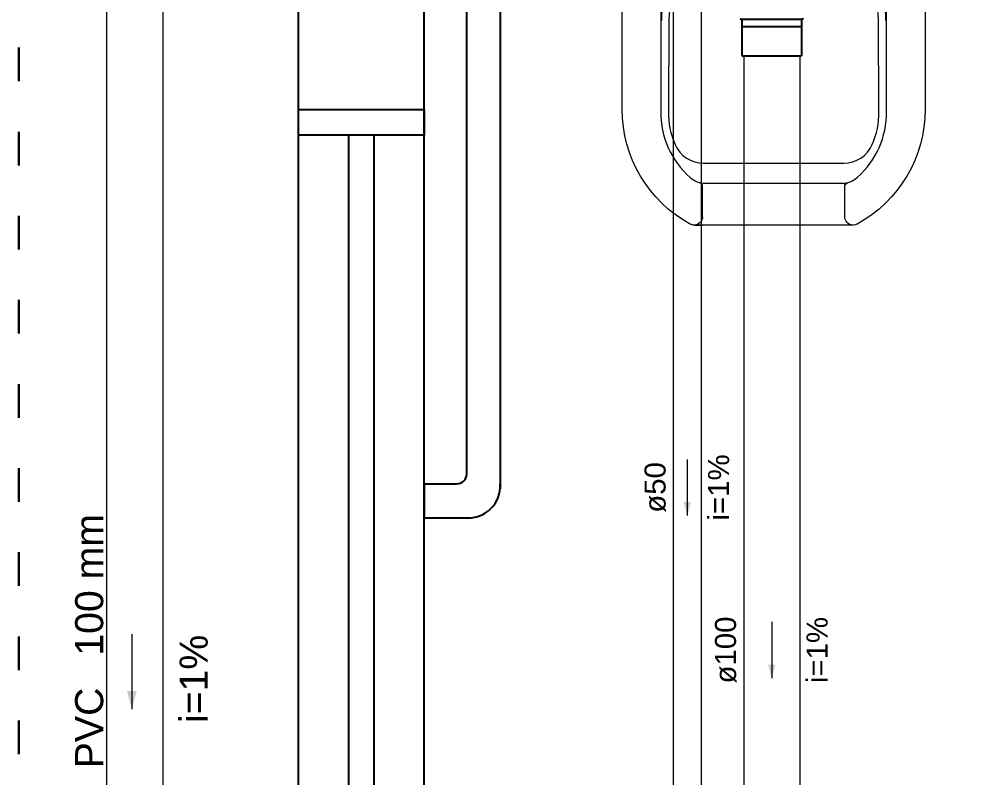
# Model space of a CAD drawing. Header units: millimetres. Extents: x -823 to -490, y -63 to 119.
# Drawn here: x -569.83 to -563.09, y 66.2 to 71.61 of the extents above; entities that cross this region are included whole.
import ezdxf

# ---------------------------------------------------------------- set-up
doc = ezdxf.new("R2010")
doc.units = ezdxf.units.MM
doc.header["$LTSCALE"] = 0.2
doc.header["$MEASUREMENT"] = 0
doc.linetypes.add('ACAD_ISO03W100', pattern=[3, 1.2, -1.8])
for name, color, linetype, lineweight in [('015', 8, 'Continuous', 15), ('CV-Condutos', 1, 'Continuous', 5), ('CV-Sentido conduto', 9, 'Continuous', 5), ('CV-Textos conduto', 7, 'Continuous', 5), ('DI-Detalhes', 1, 'Continuous', 30), ('TQ-Condutos', 5, 'Continuous', 5), ('TQ-Sentido conduto', 9, 'Continuous', 5), ('TQ-Textos conduto', 7, 'Continuous', 5)]:
    doc.layers.add(name, color=color, linetype=linetype, lineweight=lineweight)
doc.layers.add('Simbolos', color=5, linetype='Continuous')
doc.layers.add('Simbolos_int', color=2, linetype='Continuous')
doc.styles.add('Arial', font='arial.ttf')

msp = doc.modelspace()

# ---------------------------------------------------------------- hatches: boundary and pattern name
at = {"layer": 'CV-Sentido conduto', "linetype": 'Continuous'}
msp.add_hatch(color=256, dxfattribs=at).paths.add_polyline_path([(-565.0675, 68.0713), (-565.0416, 68.1679), (-565.0933, 68.1679)])
at = {"layer": 'TQ-Sentido conduto', "linetype": 'Continuous'}
for points in [[(-564.4652, 66.9114), (-564.4394, 67.008), (-564.4911, 67.008)], [(-569.0279, 66.6898), (-568.9933, 66.8188), (-569.0625, 66.8188)]]:
    msp.add_hatch(color=256, dxfattribs=at).paths.add_polyline_path(points)

# ---------------------------------------------------------------- linework, layer by layer
at = {"linetype": 'Continuous'}
for p, q in [((-567.8423, 74.4629), (-567.8423, 68.2949)), ((-566.9424, 68.2949), (-566.9424, 73.8149)), ((-566.6424, 72.544), (-566.6424, 68.3657)), ((-567.8425, 70.9649), (-567.8425, 70.7849)), ((-566.9425, 70.9649), (-567.8425, 70.9649)), ((-566.9425, 70.9649), (-566.9425, 70.7849)), ((-566.9425, 70.7849), (-567.8425, 70.7849)), ((-567.4825, 70.7849), (-567.4825, 65.1449)), ((-567.3025, 70.7849), (-567.3025, 65.1449)), ((-567.8423, 68.2949), (-567.8423, 68.0549)), ((-566.9424, 68.0549), (-566.9424, 68.2949)), ((-566.9424, 68.2949), (-566.9424, 68.2949)), ((-567.8423, 68.0549), (-567.8424, 68.0549)), ((-567.8424, 68.0549), (-567.8424, 62.1149)), ((-566.9424, 63.0149), (-566.9424, 68.0549))]:
    msp.add_line(p, q, dxfattribs=at)
for points in [[(-566.6424, 72.544, 0.414214), (-566.7132, 72.6149), (-566.7132, 72.6149), (-566.9424, 72.6149), (-566.9424, 72.8549), (-566.6424, 72.8549, -0.376798), (-566.4024, 72.6149), (-566.4024, 72.6149), (-566.4024, 68.2615)], [(-566.6424, 68.3657, -0.414214), (-566.7133, 68.2949), (-566.7133, 68.2949), (-566.9424, 68.2949), (-566.9424, 68.0549), (-566.6091, 68.0549)]]:
    msp.add_lwpolyline(points, format="xyb", dxfattribs=at)
msp.add_arc((-566.6257, 68.2782), 0.2239, 265.72991, 4.26875, dxfattribs=at)
at = {"layer": '015'}
for p, q in [((-564.9581, 70.2021), (-564.9581, 70.4158)), ((-563.8873, 70.1422), (-565.0167, 70.1421)), ((-565.0167, 70.1421), (-564.9581, 70.1421))]:
    msp.add_line(p, q, dxfattribs=at)
for points in [[(-564.9581, 70.2021, -0.407906), (-565.0167, 70.1421), (-565.0167, 70.1421, -0.131537), (-565.0468, 70.1495), (-565.0468, 70.1495, -0.273863), (-565.5314, 70.9679), (-565.5314, 70.9679), (-565.5314, 72.4662, -0.319419)], [(-563.3714, 72.4662), (-563.3714, 70.9679, -0.273863), (-563.856, 70.1495), (-563.856, 70.1495, -0.136488), (-563.8873, 70.1422), (-563.8873, 70.1422, -0.402244), (-563.9447, 70.2021), (-563.9447, 70.2021), (-563.9447, 70.4158, -0.337727), (-563.9212, 70.4466), (-563.9212, 70.4466)], [(-565.0703, 72.2814, 0.295956), (-565.2553, 71.9862), (-565.2553, 71.9862), (-565.2555, 70.9525), (-565.2555, 70.9525, 0.219669), (-565.0476, 70.4823), (-565.0476, 70.4823, 0.1825), (-564.9375, 70.4407), (-564.9375, 70.4407), (-563.9653, 70.4407, 0.1825), (-563.8553, 70.4823), (-563.8553, 70.4823, 0.21967), (-563.6474, 70.9525), (-563.6474, 70.9525), (-563.6476, 71.9862), (-563.6476, 71.9862, 0.295956), (-563.8325, 72.2814), (-563.8325, 72.2814, 0.109342), (-564.4514, 72.4184), (-564.4514, 72.4184, 0.109342), (-565.0703, 72.2814), (-565.0703, 72.2814)], [(-563.6514, 71.6012, 0.305538), (-563.9826, 72.0968), (-563.9826, 72.0968, 0.097448), (-564.4514, 72.1891), (-564.4514, 72.1891, 0.097448), (-564.9202, 72.0968), (-564.9202, 72.0968, 0.305538), (-565.2515, 71.6012), (-565.2515, 71.6012)], [(-564.6807, 72.1296, 0.042994), (-564.8788, 72.073), (-564.8788, 72.073, 0.312272), (-565.1982, 71.6075), (-565.1982, 71.6075), (-565.2021, 70.9516), (-565.2021, 70.9516, 0.107996), (-565.1549, 70.7172), (-565.1549, 70.7172, 0.297508), (-564.9507, 70.5839), (-564.9507, 70.5839), (-563.9521, 70.5839, 0.297509), (-563.748, 70.7172), (-563.748, 70.7172, 0.107996), (-563.7007, 70.9516), (-563.7007, 70.9516), (-563.7047, 71.6075), (-563.7047, 71.6075, 0.312272), (-564.024, 72.073), (-564.024, 72.073, 0.091294), (-564.4514, 72.1517), (-564.4514, 72.1517, 0.048111), (-564.6807, 72.1296), (-564.6807, 72.1296)]]:
    msp.add_lwpolyline(points, format="xyb", dxfattribs=at)
msp.add_arc((-564.9901, 70.4158), 0.032, 0.00001, 74.64485, dxfattribs=at)
at = {"layer": 'CV-Condutos'}
for p, q in [((-565.1675, 73.4587), (-565.1675, 63.3142)), ((-564.9675, 73.4587), (-564.9675, 63.3142))]:
    msp.add_line(p, q, dxfattribs=at)
at = {"layer": 'CV-Sentido conduto'}
msp.add_lwpolyline([(-565.0675, 68.4713), (-565.0675, 68.0713)], dxfattribs=at)
at = {"layer": 'DI-Detalhes', "color": 6, "linetype": 'ACAD_ISO03W100'}
msp.add_lwpolyline([(-569.8329, 75.637), (-546.7833, 75.637), (-546.7833, 53.7686), (-569.8329, 53.7686)], close=True, dxfattribs=at)
at = {"layer": 'Simbolos'}
for p, q in [((-564.6922, 71.6131), (-564.6819, 71.6122)), ((-564.6782, 71.6083), (-564.6782, 71.5599)), ((-564.2522, 71.6083), (-564.2522, 71.5599)), ((-564.2383, 71.6131), (-564.2486, 71.6122)), ((-564.6782, 71.5599), (-564.6772, 71.5589)), ((-564.6772, 71.5589), (-564.6772, 71.3496)), ((-564.2522, 71.5599), (-564.2532, 71.5589)), ((-564.2532, 71.5589), (-564.2532, 71.3496))]:
    msp.add_line(p, q, dxfattribs=at)
for points in [[(-564.6782, 71.6083), (-564.6783, 71.6089), (-564.6785, 71.6096), (-564.6787, 71.6102), (-564.6791, 71.6107), (-564.6795, 71.6112), (-564.68, 71.6116), (-564.6806, 71.6119), (-564.6812, 71.6121), (-564.6819, 71.6122)], [(-564.2486, 71.6122), (-564.2492, 71.6121), (-564.2499, 71.6119), (-564.2504, 71.6116), (-564.251, 71.6112), (-564.2514, 71.6107), (-564.2518, 71.6102), (-564.252, 71.6096), (-564.2522, 71.6089), (-564.2522, 71.6083)]]:
    msp.add_lwpolyline(points, dxfattribs=at)
at = {"layer": 'Simbolos_int'}
for p, q in [((-564.6782, 71.6119), (-564.2522, 71.6119)), ((-564.6772, 71.5589), (-564.2532, 71.5589)), ((-564.6772, 71.3496), (-564.2532, 71.3496))]:
    msp.add_line(p, q, dxfattribs=at)
at = {"layer": 'TQ-Condutos'}
for p, q in [((-569.2076, 74.1026), (-569.2076, 63.9408)), ((-568.8068, 74.1026), (-568.8068, 63.9273)), ((-564.6652, 71.3496), (-564.6652, 62.8623)), ((-564.2652, 71.3496), (-564.2652, 62.8623))]:
    msp.add_line(p, q, dxfattribs=at)
at = {"layer": 'TQ-Sentido conduto'}
for points in [[(-564.4652, 67.3114), (-564.4652, 66.9114)], [(-569.0279, 67.2242), (-569.0279, 66.6898)]]:
    msp.add_lwpolyline(points, dxfattribs=at)

# ---------------------------------------------------------------- texts
at = {"layer": 'CV-Textos conduto', "char_height": 0.15, "attachment_point": 8, "rotation": 90.00021, "line_spacing_factor": 0.6, "style": 'Arial'}
for s, insert, width in [('i=1%', (-564.768, 68.2713), 0.943445), ('ø50', (-565.218, 68.2713), 0.722104)]:
    msp.add_mtext(s, dxfattribs=dict(at, insert=insert, width=width))
at = {"layer": 'TQ-Textos conduto', "rotation": 90.00021, "line_spacing_factor": 0.6, "style": 'Arial'}
for s, insert, char_height, width, attachment_point in [('100 mm', (-569.229, 67.0706), 0.20042, 2.022561, 7), ('ø100', (-564.7157, 67.1114), 0.15, 0.955107, 8), ('i=1%', (-564.0657, 67.1114), 0.15, 0.943445, 8), ('i=1%', (-568.485, 66.9051), 0.20042, 1.260587, 8), ('PVC', (-569.229, 66.8434), 0.20042, 1.151821, 9)]:
    msp.add_mtext(s, dxfattribs=dict(at, insert=insert, char_height=char_height, width=width, attachment_point=attachment_point))

doc.saveas('drawing.dxf')
